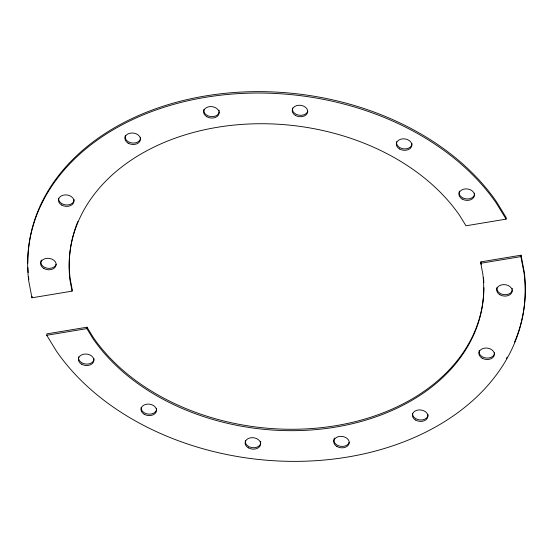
<?xml version="1.0" encoding="UTF-8"?>
<svg xmlns="http://www.w3.org/2000/svg" width="553" height="553" viewBox="0 0 553 553"><rect width="100%" height="100%" fill="white"/><g stroke="black" fill="none" stroke-linecap="round" stroke-linejoin="round"><path stroke-width="0.83" d="M70.383 248.891A207.963 152.587 6.7 0 0 70.169 278.892L72.249 289.737L72.084 291.141L31.956 297.797L32.122 296.394M87.028 327.21L86.862 328.613L93.077 338.782A207.963 152.587 6.7 0 0 335.553 427.096A207.963 152.587 6.7 0 0 482.831 274.108L480.751 263.263L480.916 261.859L521.044 255.203L520.878 256.606L524.113 273.493A249.555 183.105 6.7 0 1 347.381 457.075A249.555 183.105 6.7 0 1 56.406 351.093L46.742 335.27L46.901 333.867L87.028 327.21L93.243 337.378A207.963 152.587 6.7 0 0 325.897 427.13A207.963 152.587 6.7 0 0 483.889 287.76M72.084 291.141L70.003 280.295A207.963 152.587 6.7 0 1 217.281 127.308A207.963 152.587 6.7 0 1 459.757 215.622L465.972 225.79L506.099 219.133L506.258 217.73L496.594 201.907A249.555 183.105 6.7 0 0 216.278 94.349A249.555 183.105 6.7 0 0 27.816 263.159M46.742 335.27L86.862 328.613M480.751 263.263L520.878 256.606M506.099 219.133L496.428 203.31A249.555 183.105 6.7 0 0 205.453 97.328A249.555 183.105 6.7 0 0 28.721 280.91L31.956 297.797M521.044 255.203L524.279 272.09A249.555 183.105 6.7 0 1 514.58 342.072M480.916 261.859L481.4 264.362M494.576 352.814A7.797 5.724 6.7 0 1 486.377 358.074A7.797 5.724 6.7 0 1 479.071 351.355M479.188 350.809A7.797 5.724 6.7 0 1 479.375 350.27M428.091 414.702A7.797 5.724 6.7 0 1 419.9 419.962A7.797 5.724 6.7 0 1 412.586 413.243M349.247 442.241A7.797 5.724 6.7 0 1 340.074 446.223A7.797 5.724 6.7 0 1 334.012 439.123M334.206 438.584A7.797 5.724 6.7 0 1 334.461 438.073M260.767 443.015A7.797 5.724 6.7 0 1 251.857 447.619A7.797 5.724 6.7 0 1 245.421 440.451M260.67 441.329A7.797 5.724 6.7 0 1 260.781 441.895M156.637 408.314A7.797 5.724 6.7 0 1 148.854 414.169A7.797 5.724 6.7 0 1 141.16 407.423M94.086 358.814A7.797 5.724 6.7 0 1 85.508 364.033A7.797 5.724 6.7 0 1 78.692 356.803M507.184 357.127A249.555 183.105 6.7 0 1 506.341 358.593M28.887 279.507A249.555 183.105 6.7 0 1 28.583 276.929M28.196 272.622A249.555 183.105 6.7 0 1 27.906 267.452M140.586 137.227A7.797 5.724 6.7 0 1 132.803 143.082A7.797 5.724 6.7 0 1 125.109 136.335M125.227 135.782A7.797 5.724 6.7 0 1 125.42 135.25M56.164 264.196A7.797 5.724 6.7 0 1 46.991 268.177A7.797 5.724 6.7 0 1 40.929 261.078M41.116 260.539A7.797 5.724 6.7 0 1 41.378 260.028M307.745 111.146A7.797 5.724 6.7 0 1 298.572 115.128A7.797 5.724 6.7 0 1 292.509 108.029M512.355 289.966A7.797 5.724 6.7 0 1 504.198 294.666A7.797 5.724 6.7 0 1 496.843 288.514M496.884 287.947A7.797 5.724 6.7 0 1 497.002 287.401M512.251 288.279A7.797 5.724 6.7 0 1 512.361 288.846M219.264 111.92A7.797 5.724 6.7 0 1 210.354 116.524A7.797 5.724 6.7 0 1 203.919 109.356M219.168 110.234A7.797 5.724 6.7 0 1 219.278 110.8M412.047 143.614A7.797 5.724 6.7 0 1 403.469 148.833A7.797 5.724 6.7 0 1 396.653 141.603M474.598 193.115A7.797 5.724 6.7 0 1 466.815 198.969A7.797 5.724 6.7 0 1 459.121 192.223M459.239 191.67A7.797 5.724 6.7 0 1 459.425 191.138M74.137 199.681A7.797 5.724 6.7 0 1 65.938 204.942A7.797 5.724 6.7 0 1 58.632 198.223M70.501 248.069A207.963 152.587 6.7 0 1 77.862 221.49M483.516 277.73A207.963 152.587 6.7 0 1 483.813 282.749M43.818 268.44A7.797 5.724 6.7 0 0 56.116 265.053A7.797 5.724 6.7 0 0 45.208 258.631A7.797 5.724 6.7 0 0 43.818 268.44M248.311 447.812A7.797 5.724 6.7 0 0 260.608 444.418A7.797 5.724 6.7 0 0 249.7 438.004A7.797 5.724 6.7 0 0 248.311 447.812M336.901 446.485A7.797 5.724 6.7 0 0 349.199 443.091A7.797 5.724 6.7 0 0 338.298 436.676A7.797 5.724 6.7 0 0 336.901 446.485M295.399 115.39A7.797 5.724 6.7 0 0 307.696 112.003A7.797 5.724 6.7 0 0 296.788 105.582A7.797 5.724 6.7 0 0 295.399 115.39M144.167 414.238A7.797 5.724 6.7 0 0 156.464 410.844A7.797 5.724 6.7 0 0 145.557 404.423A7.797 5.724 6.7 0 0 144.167 414.238M81.581 364.171A7.797 5.724 6.7 0 0 93.879 360.777A7.797 5.724 6.7 0 0 82.978 354.355A7.797 5.724 6.7 0 0 81.581 364.171M482.078 358.171A7.797 5.724 6.7 0 0 494.368 354.777A7.797 5.724 6.7 0 0 483.467 348.362A7.797 5.724 6.7 0 0 482.078 358.171M462.128 199.039A7.797 5.724 6.7 0 0 474.426 195.644A7.797 5.724 6.7 0 0 463.518 189.223A7.797 5.724 6.7 0 0 462.128 199.039M499.891 294.763A7.797 5.724 6.7 0 0 512.189 291.369A7.797 5.724 6.7 0 0 501.281 284.954A7.797 5.724 6.7 0 0 499.891 294.763M399.543 148.971A7.797 5.724 6.7 0 0 411.84 145.577A7.797 5.724 6.7 0 0 400.932 139.156A7.797 5.724 6.7 0 0 399.543 148.971M415.593 420.059A7.797 5.724 6.7 0 0 427.891 416.665A7.797 5.724 6.7 0 0 416.983 410.243A7.797 5.724 6.7 0 0 415.593 420.059M61.639 205.039A7.797 5.724 6.7 0 0 73.929 201.645A7.797 5.724 6.7 0 0 63.028 195.223A7.797 5.724 6.7 0 0 61.639 205.039M128.116 143.151A7.797 5.724 6.7 0 0 140.414 139.757A7.797 5.724 6.7 0 0 129.506 133.335A7.797 5.724 6.7 0 0 128.116 143.151M206.808 116.718A7.797 5.724 6.7 0 0 219.106 113.324A7.797 5.724 6.7 0 0 208.198 106.909A7.797 5.724 6.7 0 0 206.808 116.718"/></g></svg>
